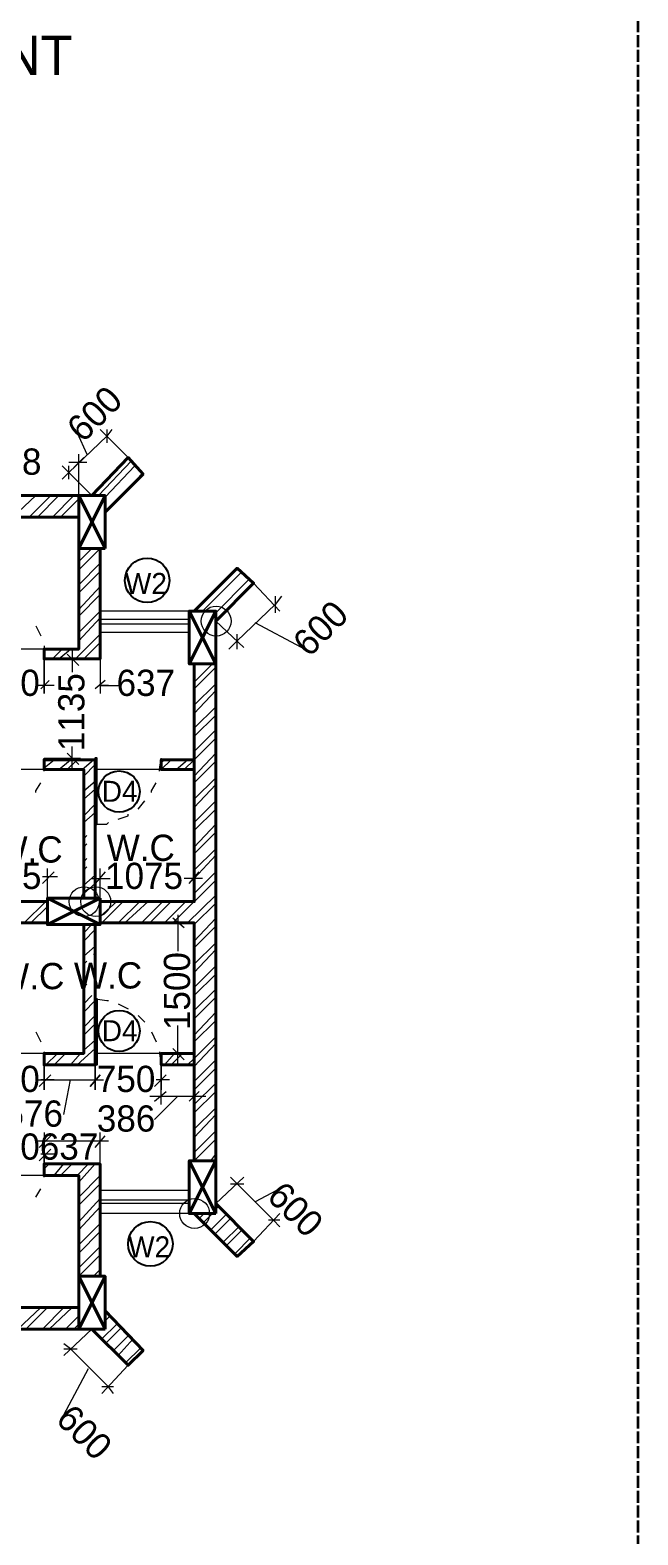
# Model space of a CAD drawing. Header units: millimetres. Extents: x 23593 to 241524, y 4405 to 182732.
# Drawn here: x 228433 to 235389, y 52356 to 69568 of the extents above; entities that cross this region are included whole.
import ezdxf

# ---------------------------------------------------------------- set-up
doc = ezdxf.new("R2010")
doc.units = ezdxf.units.MM
doc.linetypes.add('PDF_IMPORT', pattern=[1, 0.8, -0.2])
for name, color, linetype in [('PDF_0', 7, 'Continuous'), ('PDF_AR_DIMENSION', 7, 'Continuous'), ('PDF_AR_ELEVATION', 2, 'Continuous'), ('PDF_DOOR WIN TEXT', 5, 'Continuous'), ('PDF_ST COLUMN', 1, 'Continuous'), ('PDF_Text', 7, 'Continuous'), ('PDF_wall', 7, 'Continuous')]:
    doc.layers.add(name, color=color, linetype=linetype)
for name, color, linetype, true_color in [('PDF_AR_DOOR', 7, 'Continuous', 0x723939), ('PDF_AR_HATCH', 7, 'Continuous', 0x767676), ('PDF_AR_WINDOW', 7, 'Continuous', 0x00a5dd), ('PDF_exp gap', 7, 'Continuous', 0xdd006e)]:
    doc.layers.add(name, color=color, linetype=linetype, true_color=true_color)
doc.styles.add('PDF Century Gothic', font='GOTHIC.TTF')

msp = doc.modelspace()

# ---------------------------------------------------------------- linework, layer by layer
at = {"layer": 'PDF_0', "lineweight": 13}
for points in [[(229311, 64999), (229311, 64848)], [(228877, 64432), (228877, 64583)], [(228933, 64565), (229047, 64678)], [(231236, 63092), (231236, 62903)], [(230802, 62488), (230802, 62658)], [(228990, 62299), (228858, 62431)], [(229292, 62129), (229179, 62035)], [(228858, 61299), (228990, 61167)], [(228575, 59808), (228707, 59940)], [(229292, 59940), (229179, 59808)], [(230255, 59808), (230368, 59940)], [(230198, 59298), (230066, 59411)], [(230066, 57920), (230198, 57788)], [(229858, 57486), (229990, 57618)], [(229858, 57316), (229990, 57429)], [(230368, 57429), (230255, 57316)], [(228669, 56920), (228537, 56787)], [(229179, 56787), (229292, 56920)], [(228537, 56636), (228669, 56768)], [(230727, 56372), (230878, 56372)], [(231293, 55957), (231161, 55957)], [(228820, 54484), (228971, 54484)], [(229386, 54050), (229254, 54050)]]:
    msp.add_lwpolyline(points, dxfattribs=at)
for points in [[(228650, 62129), (228556, 62035)], [(228537, 57486), (228669, 57618)], [(229122, 57486), (229235, 57618)]]:
    msp.add_lwpolyline(points, close=True, dxfattribs=at)
at = {"layer": 'PDF_AR_DIMENSION', "lineweight": 13}
for points in [[(229368, 64999), (229311, 64923), (228877, 64508), (228801, 64432)], [(228971, 64961), (229084, 64716)], [(229556, 64678), (229235, 64999)], [(228990, 64244), (228990, 64716)], [(229141, 64244), (228801, 64583)], [(229084, 64621), (228877, 64621)], [(230991, 63243), (231293, 62922)], [(231312, 63092), (231236, 62998), (230802, 62582), (230708, 62488)], [(230557, 62809), (230878, 62507)], [(231538, 62507), (231010, 62790)], [(228594, 62375), (228594, 61978), (228594, 62375), (229009, 62375)], [(228914, 62469), (228914, 62224)], [(229235, 62375), (229235, 61978)], [(228594, 62073), (228499, 62073)], [(228707, 62073), (228556, 62073)], [(229330, 62073), (229235, 62073), (229443, 62073)], [(228914, 61129), (228914, 61374)], [(228594, 61242), (229009, 61242)], [(228631, 59600), (228631, 59978)], [(229235, 59600), (229235, 59978)], [(230311, 59600), (230311, 59978)], [(228745, 59883), (228575, 59883)], [(229141, 59864), (229349, 59864)], [(230406, 59864), (230198, 59864)], [(230123, 59449), (230123, 59034)], [(230311, 59355), (230028, 59355)], [(230123, 57750), (230123, 58184)], [(230311, 57863), (230028, 57863)], [(229934, 57278), (229934, 57731), (229934, 57448)], [(230311, 57731), (230311, 57278)], [(228499, 57561), (229273, 57561)], [(228707, 57561), (228556, 57561)], [(228820, 57165), (228896, 57561)], [(229084, 57561), (229235, 57561)], [(230028, 57561), (229877, 57561)], [(229802, 57373), (229934, 57373), (230311, 57373), (230443, 57373)], [(229858, 57108), (230123, 57373)], [(228499, 56863), (229330, 56863)], [(228594, 56957), (228594, 56599), (228594, 56806)], [(229235, 56599), (229235, 56957)], [(228707, 56712), (228556, 56712)], [(230557, 56146), (230878, 56448)], [(231293, 55881), (231217, 55957), (230802, 56372), (230727, 56448)], [(231255, 56297), (231010, 56164)], [(230991, 55711), (231293, 56032)], [(229141, 54711), (228820, 54409)], [(229386, 53975), (229330, 54050), (228896, 54484), (228820, 54541)], [(228820, 53729), (229103, 54258)], [(229556, 54296), (229254, 53975)]]:
    msp.add_lwpolyline(points, dxfattribs=at)
for points in [[(228594, 57448), (228594, 57731)], [(229179, 57448), (229179, 57731)]]:
    msp.add_lwpolyline(points, close=True, dxfattribs=at)
at = {"layer": 'PDF_AR_DOOR', "lineweight": 20}
for points in [[(228499, 62752), (228556, 62639)], [(228594, 62526), (228594, 62507), (228594, 62375)], [(228594, 61091), (228594, 61110), (228594, 61242)], [(229915, 61091), (229915, 61110), (229934, 61242)], [(228499, 60846), (228499, 60865), (228556, 60959)], [(229821, 60846), (229821, 60865), (229877, 60959)], [(229443, 60544), (229556, 60582), (229556, 60600)], [(229670, 60657), (229745, 60751)], [(229179, 60487), (229311, 60487), (229330, 60506)], [(229179, 58486), (229311, 58467), (229330, 58467)], [(229443, 58430), (229556, 58373)], [(229670, 58298), (229745, 58222)], [(228499, 58109), (228556, 57995)], [(229821, 58109), (229877, 57995)], [(228594, 57882), (228594, 57863), (228594, 57731)], [(229915, 57882), (229915, 57863), (229934, 57731)], [(228594, 56448), (228594, 56466), (228594, 56599)], [(228499, 56221), (228556, 56315)]]:
    msp.add_lwpolyline(points, dxfattribs=at)
at = {"layer": 'PDF_AR_DOOR', "lineweight": 25}
for points in [[(229179, 60487), (229198, 60487), (229198, 61242), (229179, 61242)], [(229179, 58486), (229198, 58486), (229198, 57731), (229179, 57731)]]:
    msp.add_lwpolyline(points, close=True, dxfattribs=at)
at = {"layer": 'PDF_AR_ELEVATION', "lineweight": 20}
for points in [[(228594, 62488), (227857, 62488)], [(228594, 61110), (227857, 61110)], [(229934, 61110), (229179, 61110)], [(228594, 57863), (227857, 57863)], [(229934, 57863), (229179, 57863)]]:
    msp.add_lwpolyline(points, dxfattribs=at)
at = {"layer": 'PDF_AR_ELEVATION', "linetype": 'PDF_IMPORT', "lineweight": 20, "ltscale": 755.065171}
msp.add_lwpolyline([(228594, 56466), (222610, 56466)], dxfattribs=at)
at = {"layer": 'PDF_AR_HATCH', "lineweight": 5}
for points in [[(229216, 64244), (229594, 64640)], [(229292, 64225), (229632, 64583)], [(229292, 64055), (229726, 64508)], [(228235, 63998), (228499, 64244)], [(228424, 63998), (228669, 64244)], [(228518, 63998), (228763, 64244)], [(228688, 63998), (228933, 64244)], [(228782, 63998), (228990, 64206)], [(228952, 63998), (228990, 64017)], [(228990, 63489), (229141, 63640)], [(228990, 63394), (229235, 63640)], [(228990, 63224), (229235, 63470)], [(228990, 63130), (229235, 63375)], [(230406, 62922), (230859, 63375)], [(228990, 62941), (229235, 63205)], [(230557, 62903), (230934, 63281)], [(228990, 62866), (229235, 63111)], [(228990, 62677), (229235, 62922)], [(228990, 62582), (229235, 62847)], [(228952, 62375), (229235, 62658)], [(228594, 62469), (228631, 62488)], [(228688, 62375), (228801, 62488)], [(228763, 62375), (228896, 62488)], [(229047, 62375), (229235, 62564)], [(229216, 62375), (229235, 62394)], [(230311, 62111), (230519, 62318)], [(230311, 62299), (230330, 62318)], [(230311, 62035), (230557, 62280)], [(230311, 61846), (230557, 62092)], [(230311, 61752), (230557, 62016)], [(230311, 61582), (230557, 61827)], [(230311, 61488), (230557, 61733)], [(230198, 61110), (230311, 61223), (230557, 61469)], [(230311, 61318), (230557, 61563)], [(230311, 61035), (230557, 61299)], [(228594, 61223), (228612, 61223)], [(228594, 61129), (228707, 61223)], [(228763, 61110), (228896, 61223)], [(228858, 61110), (228971, 61223)], [(229028, 61110), (229160, 61223)], [(229047, 61035), (229179, 61167)], [(229934, 61186), (229972, 61223)], [(229934, 61110), (230047, 61223)], [(230104, 61110), (230236, 61223)], [(230311, 60959), (230557, 61205)], [(229047, 60865), (229179, 60978)], [(230311, 60770), (230557, 61016)], [(230311, 60676), (230557, 60940)], [(229047, 60770), (229179, 60884)], [(229047, 60582), (229179, 60714)], [(229047, 60506), (229179, 60619)], [(230311, 60506), (230557, 60751)], [(230311, 60412), (230557, 60657)], [(229179, 60431), (229179, 60449)], [(230311, 60223), (230557, 60487)], [(229047, 60317), (229084, 60355)], [(229047, 60223), (229084, 60261)], [(230311, 60147), (230557, 60393)], [(229047, 60053), (229084, 60091)], [(230311, 59959), (230557, 60204)], [(230311, 59864), (230557, 60129)], [(229047, 59959), (229084, 59996)], [(229047, 59789), (229179, 59902)], [(230311, 59694), (230557, 59940)], [(229047, 59694), (229179, 59808)], [(230066, 59355), (230557, 59845)], [(228367, 59355), (228612, 59600)], [(229179, 59638), (229179, 59638)], [(229235, 59430), (229424, 59600)], [(229235, 59600), (229235, 59600)], [(229254, 59355), (229500, 59600)], [(229443, 59355), (229688, 59600)], [(229519, 59355), (229783, 59600)], [(229707, 59355), (229953, 59600)], [(229802, 59355), (230047, 59600)], [(229972, 59355), (230217, 59600)], [(230236, 59355), (230557, 59675)], [(230311, 59336), (230557, 59581)], [(228443, 59355), (228631, 59543)], [(230311, 59147), (230557, 59411)], [(228631, 59355), (228631, 59355)], [(229047, 59241), (229141, 59336)], [(229047, 59147), (229179, 59279)], [(230311, 59071), (230557, 59317)], [(229047, 58977), (229179, 59090)], [(230311, 58883), (230557, 59128)], [(230311, 58788), (230557, 59053)], [(229047, 58883), (229084, 58920)], [(229160, 58996), (229179, 59015)], [(230311, 58618), (230557, 58864)], [(229047, 58694), (229084, 58732)], [(230311, 58524), (230557, 58769)], [(229047, 58618), (229084, 58656)], [(229047, 58430), (229141, 58524)], [(230311, 58354), (230557, 58600)], [(229047, 58335), (229179, 58467)], [(230311, 58260), (230557, 58505)], [(229047, 58165), (229179, 58298)], [(229047, 58071), (229179, 58203)], [(230311, 58071), (230557, 58335)], [(230311, 57995), (230557, 58241)], [(229047, 57901), (229179, 58014)], [(230236, 57731), (230311, 57807), (230557, 58052)], [(228612, 57731), (228745, 57863)], [(228707, 57731), (228839, 57863)], [(228896, 57731), (229009, 57863)], [(228971, 57731), (229179, 57920)], [(229972, 57731), (230085, 57863)], [(230047, 57731), (230179, 57863)], [(230311, 57712), (230557, 57977)], [(229160, 57731), (229179, 57750)], [(230311, 57542), (230557, 57788)], [(230311, 57448), (230557, 57693)], [(230311, 57278), (230557, 57524)], [(230311, 57184), (230557, 57429)], [(230311, 56995), (230557, 57240)], [(230311, 56901), (230557, 57165)], [(230311, 56731), (230557, 56976)], [(230311, 56636), (230557, 56882)], [(230500, 56636), (230557, 56712)], [(228594, 56542), (228650, 56599)], [(228707, 56466), (228820, 56599)], [(228782, 56466), (228914, 56599)], [(228971, 56466), (229103, 56599)], [(228990, 56391), (229179, 56599)], [(228990, 56221), (229235, 56466)], [(228990, 56127), (229235, 56372)], [(228990, 55938), (229235, 56202)], [(228990, 55844), (229235, 56108)], [(230368, 55976), (230425, 56032)], [(230425, 55938), (230519, 56032)], [(230500, 55844), (230689, 56032)], [(230557, 56089), (230594, 56108)], [(230557, 55806), (230727, 55976)], [(228990, 55674), (229235, 55919)], [(228990, 55579), (229235, 55825)], [(230651, 55711), (230821, 55881)], [(230689, 55674), (230859, 55844)], [(228990, 55409), (229235, 55655)], [(230783, 55579), (230953, 55749)], [(228990, 55315), (229235, 55560)], [(229160, 55315), (229235, 55391)], [(228292, 54711), (228556, 54956)], [(228386, 54711), (228631, 54956)], [(228575, 54711), (228820, 54956)], [(228650, 54711), (228914, 54956)], [(228839, 54711), (228990, 54862)], [(228933, 54711), (228990, 54768)], [(229254, 54598), (229424, 54768)], [(229292, 54900), (229292, 54900)], [(229292, 54805), (229349, 54862)], [(229160, 54692), (229198, 54711)], [(229292, 54541), (229481, 54730)], [(229386, 54466), (229556, 54635)], [(229443, 54409), (229613, 54598)], [(229519, 54315), (229707, 54503)]]:
    msp.add_lwpolyline(points, dxfattribs=at)
at = {"layer": 'PDF_AR_WINDOW', "color": 2, "lineweight": 20}
for points in [[(230255, 62922), (229235, 62922)], [(230255, 62677), (229235, 62677)], [(230255, 56297), (229235, 56297)], [(230255, 56032), (229235, 56032)]]:
    msp.add_lwpolyline(points, dxfattribs=at)
at = {"layer": 'PDF_AR_WINDOW', "color": 27, "lineweight": 20, "true_color": 0x725639}
for points in [[(230255, 62828), (229235, 62828)], [(230255, 62771), (229235, 62771)], [(230255, 56183), (229235, 56183)], [(230255, 56146), (229235, 56146)]]:
    msp.add_lwpolyline(points, dxfattribs=at)
at = {"layer": 'PDF_DOOR WIN TEXT', "lineweight": 25}
for centre, radius in [((229773, 63274), 255), ((229452, 60858), 236), ((229452, 58120), 236), ((229810, 55685), 255)]:
    msp.add_circle(centre, radius, dxfattribs=at)
at = {"layer": 'PDF_exp gap', "color": 3, "linetype": 'PDF_IMPORT', "lineweight": 35, "ltscale": 169.889663}
msp.add_lwpolyline([(233709, 121836), (235389, 121836), (235389, 32172), (233709, 32172)], dxfattribs=at)
at = {"layer": 'PDF_ST COLUMN', "lineweight": 40}
for points in [[(229292, 63640), (228990, 63640), (228990, 64244), (229292, 64244)], [(230557, 62318), (230255, 62318), (230255, 62922), (230557, 62922)], [(229235, 59638), (229235, 59336), (228631, 59336), (228631, 59638)], [(230557, 56032), (230255, 56032), (230255, 56636), (230557, 56636)], [(229292, 54711), (228990, 54711), (228990, 55315), (229292, 55315)]]:
    msp.add_lwpolyline(points, close=True, dxfattribs=at)
for points in [[(229292, 64244), (228990, 63640)], [(228990, 64244), (229292, 63640)], [(230557, 62922), (230255, 62318)], [(230255, 62922), (230557, 62318)], [(228631, 59638), (229235, 59336)], [(228631, 59336), (229235, 59638)], [(230557, 56636), (230255, 56032)], [(230255, 56636), (230557, 56032)], [(229292, 55315), (228990, 54711)], [(228990, 55315), (229292, 54711)]]:
    msp.add_lwpolyline(points, dxfattribs=at)
at = {"layer": 'PDF_wall', "lineweight": 40}
for points in [[(229292, 64055), (229726, 64489), (229556, 64678), (229141, 64244)], [(228990, 63998), (222798, 63998), (222610, 63809), (222610, 60808), (222478, 60808), (222478, 64244)], [(228990, 64244), (222912, 64244)], [(229235, 63640), (229235, 62375), (228594, 62375), (228594, 62488), (228990, 62488), (228990, 63640)], [(230311, 62922), (230802, 63413), (230991, 63243), (230557, 62809)], [(230311, 62318), (230311, 59600), (229235, 59600)], [(230557, 56636), (230557, 62318)], [(229047, 59638), (229047, 61110), (228594, 61110), (228594, 61223), (229179, 61223), (229179, 59638)], [(230311, 61110), (229934, 61110), (229934, 61223), (230311, 61223)], [(228631, 59600), (222949, 59600)], [(228631, 59355), (222949, 59355)], [(229047, 59336), (229047, 57863), (228594, 57863), (228594, 57731), (229179, 57731), (229179, 59336)], [(230311, 56636), (230311, 59355), (229235, 59355)], [(230311, 57863), (229934, 57863), (229934, 57731), (230311, 57731)], [(229235, 55315), (229235, 56599), (228594, 56599), (228594, 56466), (228990, 56466), (228990, 55315)], [(230311, 56032), (230802, 55542), (230991, 55711), (230557, 56146)], [(222949, 54956), (228990, 54956)], [(229292, 54919), (229726, 54466), (229556, 54296), (229141, 54711)], [(222949, 54711), (228990, 54711)]]:
    msp.add_lwpolyline(points, dxfattribs=at)
at = {"layer": 'PDF_wall', "lineweight": 0}
for centre in [(230562, 62808), (229052, 59599), (229184, 59599), (230316, 56032)]:
    msp.add_circle(centre, 171, dxfattribs=at)

# ---------------------------------------------------------------- texts
at = {"layer": 'PDF_Text', "color": 232, "true_color": 0xdd006e, "insert": (221665, 69277), "char_height": 450.01, "attachment_point": 4, "style": 'PDF Century Gothic'}
msp.add_mtext('50mm EXPANSION JOINT', dxfattribs=at)
at = {"layer": 'PDF_Text', "char_height": 300, "attachment_point": 4, "style": 'PDF Century Gothic'}
for s, insert, rotation in [('600', (228935, 64942), 44.9997), ('600', (231521, 62488), 44.9997), ('1135', (228907, 61320), 90), ('W.C W.C', (228045, 58740), 0.5099), ('1500', (230116, 58130), 90), ('600', (231233, 56316), 315), ('600', (228817, 53767), 315)]:
    msp.add_mtext(s, dxfattribs=dict(at, insert=insert, rotation=rotation))
for s, insert in [('1500 1088', (226667, 64630)), ('750', (227875, 62100)), ('637', (229423, 62100)), ('W.C', (228026, 60194)), ('W.C', (229310, 60213)), ('785', (227894, 59892)), ('1075', (229291, 59892)), ('750', (227875, 57570)), ('750', (229197, 57570)), ('576', (228140, 57173)), ('386', (229197, 57117)), ('750637', (227875, 56796))]:
    msp.add_mtext(s, dxfattribs=dict(at, insert=insert))
at = {"layer": 'PDF_Text', "color": 5, "char_height": 240, "attachment_point": 4, "style": 'PDF Century Gothic'}
for s, insert in [('W2', (229518, 63239)), ('D4', (229253, 60861)), ('D4', (229253, 58123)), ('W2', (229555, 55651))]:
    msp.add_mtext(s, dxfattribs=dict(at, insert=insert))

doc.saveas('drawing.dxf')
